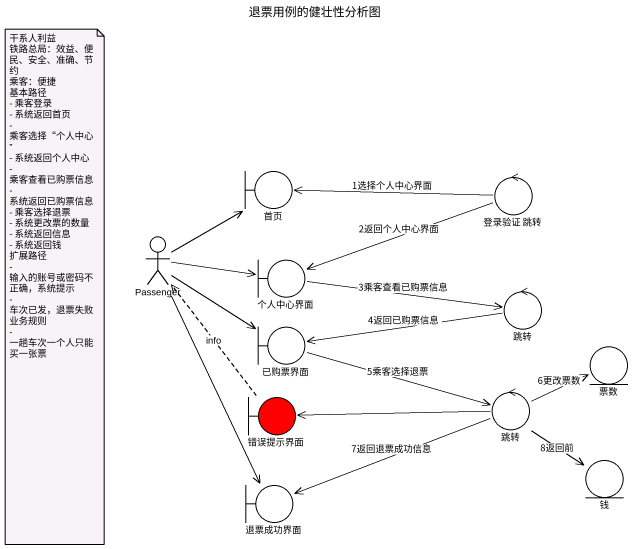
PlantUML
@startuml
title 退票用例的健壮性分析图
boundary 首页
control "登录验证 跳转" as 登录验证_跳转
actor Passenger
boundary 个人中心界面
control 跳转
boundary 已购票界面
entity 票数
boundary 错误提示界面 #FF0000
control "跳转" as 跳转_2
boundary 退票成功界面
entity 钱
登录验证_跳转 -left-> 首页 : 1选择个人中心界面
登录验证_跳转 -left-> 个人中心界面 : 2返回个人中心界面
Passenger -up-> 首页
Passenger -right-> 个人中心界面
Passenger -right-> 已购票界面
Passenger --> 退票成功界面
个人中心界面 -right-> 跳转 : 3乘客查看已购票信息
跳转 -left-> 已购票界面 : 4返回已购票信息
已购票界面 -right-> 跳转_2 : 5乘客选择退票
错误提示界面 .up.> Passenger : info
跳转_2 -right-> 票数 : 6更改票数
跳转_2 -left-> 错误提示界面
跳转_2 -left-> 退票成功界面 : 7返回退票成功信息
跳转_2 --> 钱 : 8返回前
note as N1
  干系人利益
  铁路总局：效益、便民、安全、准确、节约
  乘客：便捷
  基本路径
  - 乘客登录
  - 系统返回首页
  - 乘客选择“个人中心”
  - 系统返回个人中心
  - 乘客查看已购票信息
  - 系统返回已购票信息
  - 乘客选择退票
  - 系统更改票的数量
  - 系统返回信息
  - 系统返回钱
  扩展路径
  - 输入的账号或密码不正确，系统提示
  - 车次已发，退票失败
  业务规则
  - 一趟车次一个人只能买一张票
end note
@enduml
